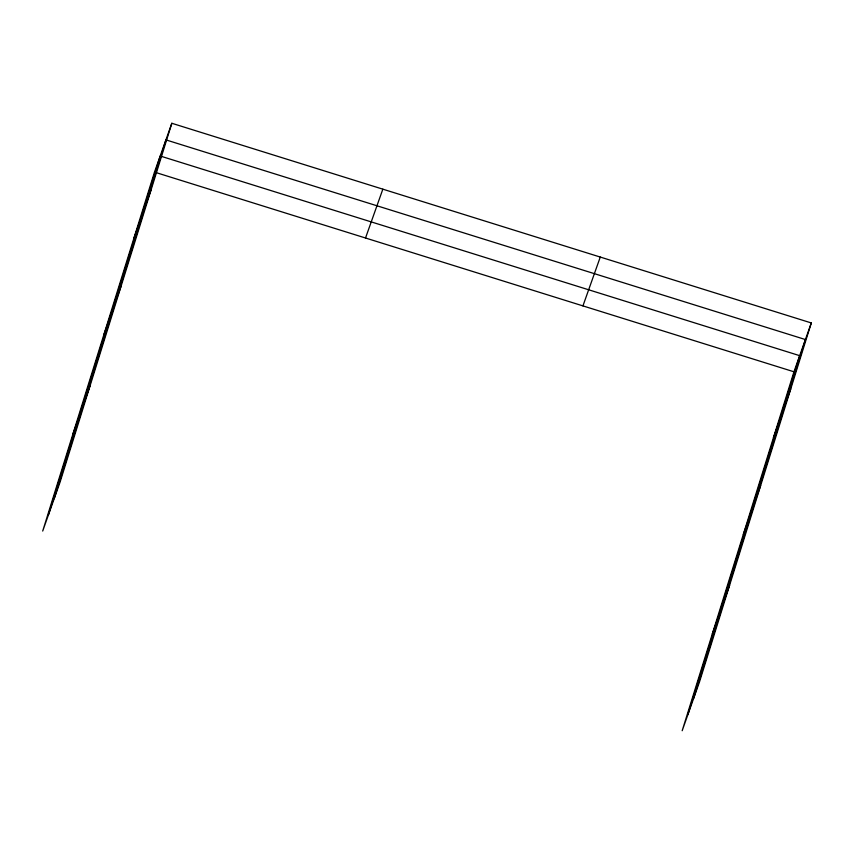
<?xml version="1.0" encoding="UTF-8"?>
<svg xmlns="http://www.w3.org/2000/svg" width="854" height="854" viewBox="0 0 854 854"><rect width="100%" height="100%" fill="white"/><g stroke="black" fill="none" stroke-linecap="round" stroke-linejoin="round"><path stroke-width="1.28" d="M171.825 123.275L154.499 172.113L42.7 531.049L60.036 482.211L171.825 123.275L811.3 322.951L699.501 681.887L682.175 730.725L793.964 371.789L811.3 322.951M48.422 514.941L160.21 156.004L799.686 355.67L687.897 714.606M54.144 498.821L165.932 139.885L805.407 339.55L693.608 698.487M133.961 238.042L151.297 189.204M103.846 334.736L121.183 285.898M72.814 434.355L90.15 385.517M365.523 238.01L382.848 189.172M582.94 305.892L600.277 257.054M773.436 437.707L790.772 388.869M743.322 534.401L760.647 485.563M712.289 634.02L729.626 585.182M154.499 172.113L793.964 371.789"/></g></svg>
